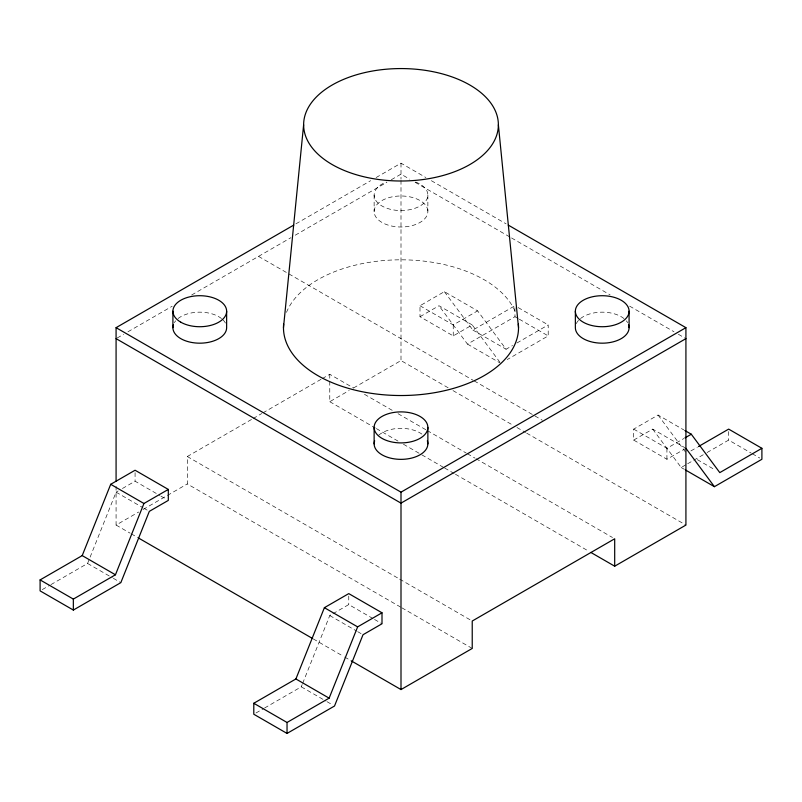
<?xml version="1.0" encoding="UTF-8"?>
<svg xmlns="http://www.w3.org/2000/svg" width="802" height="802" viewBox="0 0 802 802"><rect width="100%" height="100%" fill="white"/><g stroke="black" fill="none" stroke-linecap="round" stroke-linejoin="round"><path stroke-width="0.6" stroke-dasharray="4.01 3.01" d="M50.897 584.638L87.588 563.455L116.079 492.167L118.185 490.954M264.58 708.016L301.281 686.823L302.194 684.527M302.655 683.374L329.772 615.545L331.878 614.322M295.918 223.838L370.664 180.681M376.088 177.563L401 163.177L425.912 177.563M117.162 338.013L123.638 334.274M127.949 331.787L172.199 306.234M191.628 295.016L290.915 237.693M295.236 235.207L386.965 182.234M391.286 179.748L401 174.134L409.672 179.147M499.987 362.334L472.228 324.93L453.24 335.898L419.997 316.71L419.997 305.742L444.368 291.667L477.611 310.855L506.102 349.241L512.578 345.502M122.415 488.518L135.077 481.2L159.738 495.446M419.997 316.71L438.985 305.742L472.228 324.93M400.729 607.164L187.307 483.947L187.307 456.528L252.069 419.145M253.141 418.524L261.773 413.531M262.855 412.91L321.131 379.266M322.214 378.644L329.772 374.283L353.602 388.038M419.997 305.742L453.24 324.93L477.611 310.855M116.079 486.283L116.079 525.069L138.746 511.987M143.057 509.491L187.307 483.947M329.772 374.283L329.772 401.692L349.201 390.484M353.512 387.988L401 360.569L448.669 388.088M444.368 291.667L472.859 330.053L514.964 305.742L514.964 316.71L467.486 344.118L438.985 305.742M42.255 589.62L49.814 585.259M516.899 343.005L548.207 324.93L548.207 335.898L507.195 359.577M685.921 448.308L666.923 459.265L633.69 440.077L633.69 429.11L658.061 415.045L683.795 429.902M332.94 613.71L348.76 604.578L373.431 618.813M633.69 440.077L652.678 429.11L684.848 447.686M633.69 429.11L666.923 448.308L683.885 438.514M690.873 450.935L697.349 447.195M255.948 712.998L263.507 708.637M652.678 429.11L681.169 467.496L686.572 464.378M687.645 463.757L705.991 453.16M707.073 452.539L728.657 440.077L751.173 453.08M431.336 180.681L506.082 223.838M415.085 182.275L510.423 237.312M511.506 237.933L610.091 294.855M629.59 306.113L674.001 331.757M678.342 334.254L685.921 338.634M518.182 307.597L548.207 324.93M514.964 316.71L518.182 318.564M519.255 319.186L548.207 335.898M752.246 453.701L759.755 458.032M472.859 330.053L506.102 349.241M697.269 459.616L714.432 469.521M467.486 344.118L499.646 362.694M681.169 467.496L684.387 469.35M258.535 256.389L287.788 273.271M288.87 273.903L473.04 380.228M474.122 380.86L542.373 420.258M453 390.594L512.588 425M516.919 427.496L525.581 432.499M526.673 433.13L685.921 525.069M364.439 394.293L393.692 411.185M398.023 413.682L426.193 429.942M427.276 430.574L466.273 453.09M467.355 453.711L474.934 458.092M476.017 458.714L612.527 537.53M329.772 401.692L375.266 427.967M376.359 428.589L398.023 441.1M403.436 444.228L420.769 454.233M421.852 454.864L443.526 467.376M444.609 467.997L454.353 473.621M455.436 474.253L588.688 551.185M187.307 456.528L398.564 578.493M399.647 579.124L471.145 620.397M401.812 607.786L472.228 648.447M160.811 496.057L166.174 499.155M374.504 619.435L382.003 623.766M116.079 492.167L142.886 507.646M143.959 508.267L147.177 510.122M329.772 615.545L356.579 631.024M357.652 631.635L363.015 634.733M116.079 525.069L130.165 533.2M131.247 533.831L137.744 537.581M313.251 638.903L343.587 656.417M344.67 657.038L350.083 660.166M87.588 563.455L112.25 577.691M113.323 578.312L120.831 582.643M301.281 686.823L325.943 701.068M327.015 701.68L332.369 704.778M658.061 415.045L685.82 452.438M728.657 431.546L728.657 440.077M666.923 448.308L666.923 459.265M453.24 324.93L453.24 335.898M427.867 195.046L427.867 211.497A26.867 15.509 0 0 1 387.567 224.931A26.867 15.509 0 0 1 387.567 198.064A26.867 15.509 0 0 1 427.867 211.497M401 163.177L401 179.147M401 180.4L401 360.569M374.133 195.046L374.133 211.497M348.76 596.046L348.76 604.578M135.077 472.669L135.077 481.2M286.494 312.389A117.523 67.849 0 0 1 401 259.818A117.523 67.849 0 0 1 515.506 312.389M576.277 323.657A26.867 15.509 0 0 1 578.964 319.918M580.488 318.554A26.867 15.509 0 0 1 625.49 319.918M626.312 320.81A26.867 15.509 0 0 1 627.665 322.685M415.626 182.034A26.867 15.509 0 0 1 421.271 205.222A26.867 15.509 0 0 1 380.729 205.222A26.867 15.509 0 0 1 386.374 182.034M174.335 322.685A26.867 15.509 0 0 1 175.688 320.81M178.044 318.554A26.867 15.509 0 0 1 221.512 318.554M223.036 319.918A26.867 15.509 0 0 1 225.723 323.657M378.464 435.406A26.867 15.509 0 0 1 421.872 434.082"/><path stroke-width="1.2" d="M283.477 327.667L303.627 124.791M82.205 555.596L110.706 484.308L135.077 470.233L168.31 489.431L168.31 500.398L149.322 511.365L120.831 582.643L73.343 610.061L40.1 590.873L40.1 579.906L82.205 555.596L115.448 574.783L143.939 503.496L168.31 489.431M295.898 678.963L324.389 607.685L348.76 593.61L382.003 612.798L382.003 623.766L363.015 634.733L334.514 706.021L287.036 733.429L253.793 714.241L253.793 703.274L295.898 678.963L329.141 698.151L357.632 626.873L382.003 612.798M116.079 481.28L116.079 327.667L293.753 225.091M40.1 579.906L73.343 599.094L115.448 574.783M116.079 327.667L401 492.167L685.921 327.667L685.921 525.069L614.693 566.192L590.853 552.438M685.921 338.634L401 503.135L116.079 338.634M684.938 437.902L691.294 434.233L719.795 472.619L761.9 448.308L761.9 459.275L714.412 486.684L685.459 469.972M698.432 446.564L728.657 429.11L761.9 448.308M253.793 703.274L287.036 722.472L329.141 698.151M351.166 660.798L401 689.57L472.228 648.447L472.228 621.029L614.693 538.774L614.693 566.192M508.247 225.091L685.921 327.667M684.868 430.514L691.294 434.233M110.706 484.308L143.939 503.496M324.389 607.685L357.632 626.873M138.826 538.202L312.168 638.282M685.921 448.308L714.412 486.684M498.373 124.791A97.373 56.22 0 0 1 352.309 173.473A97.373 56.22 0 0 1 352.309 76.1A97.373 56.22 0 0 1 498.373 124.791L518.523 327.667M629.089 311.216A26.867 15.509 0 0 1 588.788 324.65A26.867 15.509 0 0 1 588.788 297.793A26.867 15.509 0 0 1 629.089 311.216L629.089 327.667M575.365 311.216L575.365 327.667A26.867 15.509 0 0 0 604.858 343.106A26.867 15.509 0 0 0 628.567 324.64M427.867 427.396A26.867 15.509 0 0 1 387.567 440.829A26.867 15.509 0 0 1 387.567 413.962A26.867 15.509 0 0 1 427.867 427.396L427.867 443.847M401 492.167L401 689.57M374.133 427.396L374.133 443.847M287.036 722.472L287.036 733.429M226.635 311.216L226.635 327.667A26.867 15.509 0 0 1 197.142 343.106A26.867 15.509 0 0 1 173.433 324.64M172.911 311.216L172.911 327.667M73.343 599.094L73.343 610.061M518.363 324.138A117.523 67.849 0 0 1 401 395.526A117.523 67.849 0 0 1 283.637 324.138M427.346 440.819A26.867 15.509 0 0 1 401 459.356A26.867 15.509 0 0 1 374.654 440.819M180.781 322.183A26.867 15.509 0 0 0 225.723 315.236A26.867 15.509 0 0 0 192.821 296.239A26.867 15.509 0 0 0 180.781 322.183"/></g></svg>
